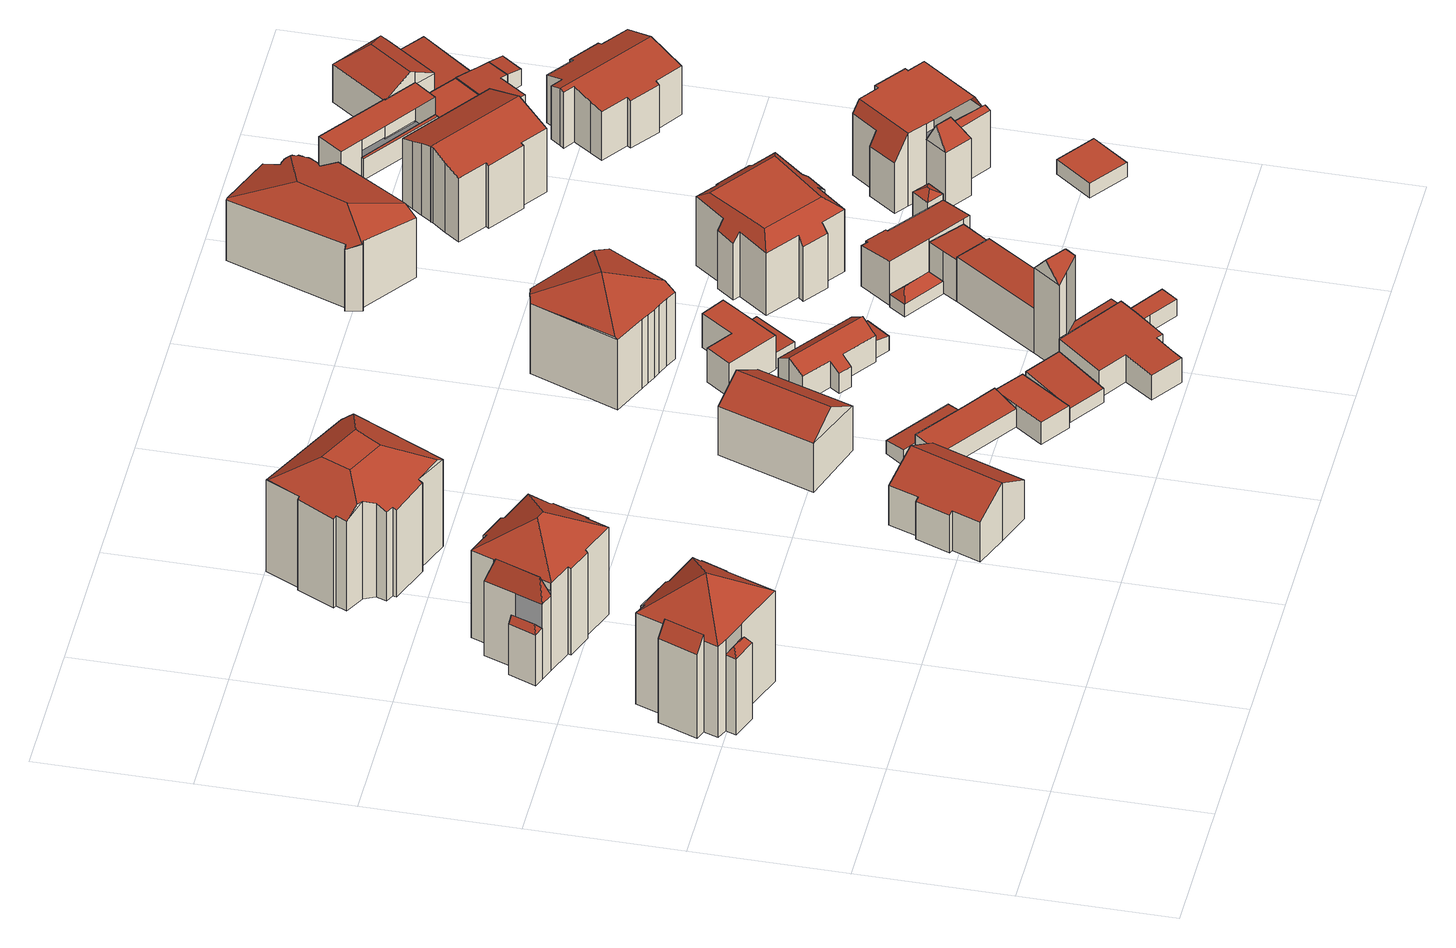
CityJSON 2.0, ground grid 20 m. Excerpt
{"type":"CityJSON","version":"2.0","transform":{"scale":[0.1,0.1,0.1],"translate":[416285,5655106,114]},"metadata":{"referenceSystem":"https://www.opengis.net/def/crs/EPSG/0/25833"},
"CityObjects":{
"building1":{"type":"Building","attributes":{"Gemeindeschluessel":14612000,"Geometrietyp2DReferenz":"3000","function":"31001_9998","roofType":"9999"},"children":["building1-1","building1-2","building1-3"]},
"building1-1":{"type":"BuildingPart","attributes":{"Dachtyp_tdc":"tdcTentRoof","Dachneigung":37.63,"QualitaetDacherkennung":48,"Geometrietyp2DReferenz":"3000","measuredHeight":18.45,"roofType":"3500"},"parents":["building1"],"geometry":[{"type":"MultiSurface","lod":"2","boundaries":[[[0,1,2,3]],[[1,4,5,2]],[[4,6,7,5]],[[6,8,9,7]],[[8,10,11,9]],[[10,12,13,11]],[[12,14,15,13]],[[14,16,17,15]],[[16,18,17]],[[19,20,21]],[[19,22,23,20]],[[22,24,25,23]],[[26,27,28,29]],[[27,30,31,28]],[[30,32,33,31]],[[32,0,3,33]],[[14,12,10,8,6,4,34]],[[22,19,16,14,34]],[[27,26,24,22,34]],[[4,1,0,32,30,27,34]],[[3,2,5,7,9,11,13,15,17,20,23,25,29,28,31,33]]],"semantics":{"surfaces":[{"type":"WallSurface"},{"type":"RoofSurface"},{"type":"GroundSurface"}],"values":[0,0,0,0,0,0,0,0,0,0,0,0,0,0,0,0,1,1,1,1,2]}}]},
"building1-2":{"type":"BuildingPart","attributes":{"Dachtyp_tdc":"tdcFreeFormRoof","Dachneigung":55.56,"QualitaetDacherkennung":13,"Geometrietyp2DReferenz":"3000","measuredHeight":12.81,"roofType":"5000"},"parents":["building1"],"geometry":[{"type":"MultiSurface","lod":"2","boundaries":[[[18,35,36,17]],[[35,37,38,36]],[[37,21,20,38]],[[39,21,37]],[[40,39,37,35]],[[40,35,18]],[[39,40,18,21]],[[17,36,38,20]]],"semantics":{"surfaces":[{"type":"WallSurface"},{"type":"RoofSurface"},{"type":"GroundSurface"}],"values":[0,0,0,1,1,1,1,2]}}]},
"building1-3":{"type":"BuildingPart","attributes":{"Dachtyp_tdc":"tdcPolyFlatRoof","Dachneigung":52.66,"QualitaetDacherkennung":46,"Geometrietyp2DReferenz":"3000","measuredHeight":14.94,"roofType":"2100"},"parents":["building1"],"geometry":[{"type":"MultiSurface","lod":"2","boundaries":[[[41,42,26,29,43]],[[44,25,24]],[[44,45,46,25]],[[45,41,43,46]],[[45,44,42,41]],[[43,29,25,46]]],"semantics":{"surfaces":[{"type":"WallSurface"},{"type":"RoofSurface"},{"type":"GroundSurface"}],"values":[0,0,0,0,1,2]}}]},
"building2":{"type":"Building","attributes":{"Gemeindeschluessel":14612000,"Geometrietyp2DReferenz":"3000","function":"31001_9998","roofType":"9999"},"children":["building2-1","building2-2","building2-3"]},
"building2-1":{"type":"BuildingPart","attributes":{"Dachtyp_tdc":"tdcFreeFormRoof","Dachneigung":51.94,"QualitaetDacherkennung":19,"Geometrietyp2DReferenz":"3000","measuredHeight":8.75,"roofType":"5000"},"parents":["building2"],"geometry":[{"type":"MultiSurface","lod":"2","boundaries":[[[47,48,49,50]],[[48,51,52,49]],[[51,53,54,52]],[[55,53,51]],[[56,55,51,48]],[[56,48,47]],[[55,56,47,53]],[[50,49,52,54]]],"semantics":{"surfaces":[{"type":"WallSurface"},{"type":"RoofSurface"},{"type":"GroundSurface"}],"values":[0,0,0,0,1,1,1,2]}}]},
"building2-2":{"type":"BuildingPart","attributes":{"Dachtyp_tdc":"tdcHipRoof","Dachneigung":32.38,"QualitaetDacherkennung":53,"Geometrietyp2DReferenz":"3000","measuredHeight":17.04,"roofType":"3200"},"parents":["building2"],"geometry":[{"type":"MultiSurface","lod":"2","boundaries":[[[57,58,59,60]],[[58,61,62,59]],[[61,63,64,62]],[[63,65,66,64]],[[65,67,68,66]],[[67,69,70,68]],[[69,71,72,70]],[[71,73,74,72]],[[73,75,76,74]],[[75,77,78,76]],[[77,79,80,78]],[[79,81,82,83,80]],[[84,85,86,87,88]],[[85,89,90,86]],[[89,91,92,90]],[[91,57,60,92]],[[85,84,81,93]],[[71,69,67,65,63,61,94]],[[81,79,77,75,73,71,94,93]],[[61,58,57,91,89,85,93,94]],[[60,59,62,64,66,68,70,72,74,76,78,80,83,87,86,90,92]]],"semantics":{"surfaces":[{"type":"WallSurface"},{"type":"RoofSurface"},{"type":"GroundSurface"}],"values":[0,0,0,0,0,0,0,0,0,0,0,0,0,0,0,0,1,1,1,1,2]}}]},
"building2-3":{"type":"BuildingPart","attributes":{"Dachtyp_tdc":"tdcFreeFormRoof","Dachneigung":72,"QualitaetDacherkennung":22,"Geometrietyp2DReferenz":"3000","measuredHeight":14.63,"roofType":"5000"},"parents":["building2"],"geometry":[{"type":"MultiSurface","lod":"2","boundaries":[[[95,96,97,54,53]],[[96,88,87,97]],[[82,98,47,50,83]],[[99,88,96]],[[100,99,96,95,98]],[[100,98,82]],[[99,100,82,88]],[[50,54,97,87,83]]],"semantics":{"surfaces":[{"type":"WallSurface"},{"type":"RoofSurface"},{"type":"GroundSurface"}],"values":[0,0,0,1,1,1,1,2]}}]},
"building3":{"type":"Building","attributes":{"Dachtyp_tdc":"tdcFreeFormRoof","Gemeindeschluessel":14612000,"Dachneigung":29.59,"QualitaetDacherkennung":38,"Geometrietyp2DReferenz":"3000","measuredHeight":16.99,"function":"31001_9998","roofType":"5000"},"geometry":[{"type":"Solid","lod":"2","boundaries":[[[[101,102,103,104]],[[102,105,106,103]],[[105,107,108,106]],[[107,109,110,108]],[[109,111,112,110]],[[111,113,114,112]],[[113,115,116,114]],[[115,117,118,116]],[[117,119,120,118]],[[119,121,122,120]],[[121,123,124,122]],[[123,125,126,124]],[[125,127,128,126]],[[127,129,130,128]],[[129,131,132,130]],[[131,101,104,132]],[[133,119,117,115,134,135,136]],[[121,133,136,137,138]],[[129,127,125,123,138,137,139,140,102,101,131]],[[139,135,134,113,111,109,107,105,140]],[[137,136,135,139]],[[121,119,133]],[[123,121,138]],[[115,113,134]],[[105,102,140]],[[104,103,106,108,110,112,114,116,118,120,122,124,126,128,130,132]]]],"semantics":{"surfaces":[{"type":"WallSurface"},{"type":"RoofSurface"},{"type":"GroundSurface"}],"values":[[0,0,0,0,0,0,0,0,0,0,0,0,0,0,0,0,1,1,1,1,1,0,0,0,0,2]]}}]},
"building4":{"type":"Building","attributes":{"Dachtyp_tdc":"tdcGableRoof","Gemeindeschluessel":14612000,"Dachneigung":31.09,"QualitaetDacherkennung":73,"Geometrietyp2DReferenz":"3000","measuredHeight":8.94,"function":"31001_9998","roofType":"3100"},"geometry":[{"type":"Solid","lod":"2","boundaries":[[[[141,142,143,144]],[[142,145,146,143]],[[145,147,148,146]],[[147,149,150,148]],[[149,151,152,150]],[[151,153,154,152]],[[153,155,156,154]],[[155,157,158,156]],[[157,159,160,158]],[[159,141,144,160]],[[155,153,151,149,147,145,142,141]],[[141,159,157,155]],[[144,143,146,148,150,152,154,156,158,160]]]],"semantics":{"surfaces":[{"type":"WallSurface"},{"type":"RoofSurface"},{"type":"GroundSurface"}],"values":[[0,0,0,0,0,0,0,0,0,0,1,1,2]]}}]},
"building5":{"type":"Building","attributes":{"Dachtyp_tdc":"tdcGableRoof","Gemeindeschluessel":14612000,"Dachneigung":34.35,"QualitaetDacherkennung":71,"Geometrietyp2DReferenz":"3000","measuredHeight":10.28,"function":"31001_9998","roofType":"3100"},"geometry":[{"type":"Solid","lod":"2","boundaries":[[[[161,162,163,164]],[[162,165,166,163]],[[165,167,168,166]],[[167,161,164,168]],[[165,162,169]],[[161,167,170]],[[162,161,170,169]],[[167,165,169,170]],[[164,163,166,168]]]],"semantics":{"surfaces":[{"type":"WallSurface"},{"type":"RoofSurface"},{"type":"GroundSurface"}],"values":[[0,0,0,0,0,0,1,1,2]]}}]},
"building6":{"type":"Building","attributes":{"Dachtyp_tdc":"tdcPolyFlatRoof","Gemeindeschluessel":14612000,"Dachneigung":13.79,"QualitaetDacherkennung":72,"Geometrietyp2DReferenz":"3000","measuredHeight":3.75,"function":"31001_9998","roofType":"2100"},"geometry":[{"type":"Solid","lod":"2","boundaries":[[[[171,172,173,174]],[[172,175,176,173]],[[175,177,178,176]],[[177,179,180,178]],[[179,171,174,180]],[[179,177,175,172,171]],[[174,173,176,178,180]]]],"semantics":{"surfaces":[{"type":"WallSurface"},{"type":"RoofSurface"},{"type":"GroundSurface"}],"values":[[0,0,0,0,0,1,2]]}}]},
"building7":{"type":"Building","attributes":{"Dachtyp_tdc":"tdcPolyFlatRoof","Gemeindeschluessel":14612000,"Dachneigung":7.98,"QualitaetDacherkennung":72,"Geometrietyp2DReferenz":"3000","measuredHeight":2.42,"function":"31001_9998","roofType":"2100"},"geometry":[{"type":"Solid","lod":"2","boundaries":[[[[181,182,183,173]],[[182,184,185,183]],[[184,186,187,185]],[[186,188,176,187]],[[188,181,173,176]],[[188,186,184,182,181]],[[173,183,185,187,176]]]],"semantics":{"surfaces":[{"type":"WallSurface"},{"type":"RoofSurface"},{"type":"GroundSurface"}],"values":[[0,0,0,0,0,1,2]]}}]},
"building8":{"type":"Building","attributes":{"Dachtyp_tdc":"tdcPolyFlatRoof","Gemeindeschluessel":14612000,"Dachneigung":0,"QualitaetDacherkennung":66,"Geometrietyp2DReferenz":"3000","measuredHeight":3.4,"function":"31001_9998","roofType":"1000"},"geometry":[{"type":"Solid","lod":"2","boundaries":[[[[189,190,180,191]],[[190,192,178,180]],[[192,193,194,178]],[[193,195,196,194]],[[195,189,191,196]],[[195,193,192,190,189]],[[191,180,178,194,196]]]],"semantics":{"surfaces":[{"type":"WallSurface"},{"type":"RoofSurface"},{"type":"GroundSurface"}],"values":[[0,0,0,0,0,1,2]]}}]},
"building9":{"type":"Building","attributes":{"Dachtyp_tdc":"tdcPolyFlatRoof","Gemeindeschluessel":14612000,"Dachneigung":7.21,"QualitaetDacherkennung":44,"Geometrietyp2DReferenz":"3000","measuredHeight":3.08,"function":"31001_9998","roofType":"2100"},"geometry":[{"type":"Solid","lod":"2","boundaries":[[[[197,198,199,200]],[[198,201,202,199]],[[201,203,204,202]],[[203,205,206,204]],[[205,197,200,206]],[[205,203,201,198,197]],[[200,199,202,204,206]]]],"semantics":{"surfaces":[{"type":"WallSurface"},{"type":"RoofSurface"},{"type":"GroundSurface"}],"values":[[0,0,0,0,0,1,2]]}}]},
"building10":{"type":"Building","attributes":{"Dachtyp_tdc":"tdcPolyFlatRoof","Gemeindeschluessel":14612000,"Dachneigung":5.55,"QualitaetDacherkennung":65,"Geometrietyp2DReferenz":"3000","measuredHeight":4.91,"function":"31001_9998","roofType":"2100"},"geometry":[{"type":"Solid","lod":"2","boundaries":[[[[207,208,209,210]],[[208,211,212,209]],[[211,213,214,212]],[[213,215,216,214]],[[215,217,218,216]],[[217,219,220,218]],[[219,221,222,220]],[[221,223,224,222]],[[223,225,226,224]],[[225,207,210,226]],[[225,223,221,219,217,215,213,211,208,207]],[[210,209,212,214,216,218,220,222,224,226]]]],"semantics":{"surfaces":[{"type":"WallSurface"},{"type":"RoofSurface"},{"type":"GroundSurface"}],"values":[[0,0,0,0,0,0,0,0,0,0,1,2]]}}]},
"building11":{"type":"Building","attributes":{"Dachtyp_tdc":"tdcGableRoof","Gemeindeschluessel":14612000,"Dachneigung":33.64,"QualitaetDacherkennung":58,"Geometrietyp2DReferenz":"3000","measuredHeight":5.65,"function":"31001_9998","roofType":"3100"},"geometry":[{"type":"Solid","lod":"2","boundaries":[[[[227,228,229,230]],[[231,232,233,234,235,236,237,238,228]],[[228,227,239,231]],[[229,240,241,242,243,244,245,246,247,248,230]],[[228,238,240,229]],[[238,237,241,240]],[[237,236,242,241]],[[236,235,243,242]],[[235,234,244,243]],[[234,233,245,244]],[[233,232,246,245]],[[232,231,247,246]],[[231,239,248,247]],[[239,227,230,248]]]],"semantics":{"surfaces":[{"type":"WallSurface"},{"type":"RoofSurface"},{"type":"GroundSurface"}],"values":[[0,1,1,2,0,0,0,0,0,0,0,0,0,0]]}}]},
"building12":{"type":"Building","attributes":{"Dachtyp_tdc":"tdcPolyFlatRoof","Gemeindeschluessel":14612000,"Dachneigung":0,"QualitaetDacherkennung":23,"Geometrietyp2DReferenz":"3000","measuredHeight":5.19,"function":"31001_9998","roofType":"1000"},"geometry":[{"type":"Solid","lod":"2","boundaries":[[[[249,250,251,252]],[[250,253,254,251]],[[253,255,256,254]],[[255,257,258,256]],[[257,259,260,258]],[[259,261,262,260]],[[261,249,252,262]],[[261,259,257,255,253,250,249]],[[252,251,254,256,258,260,262]]]],"semantics":{"surfaces":[{"type":"WallSurface"},{"type":"RoofSurface"},{"type":"GroundSurface"}],"values":[[0,0,0,0,0,0,0,1,2]]}}]},
"building13":{"type":"Building","attributes":{"Gemeindeschluessel":14612000,"Geometrietyp2DReferenz":"3000","function":"31001_9998","roofType":"9999"},"children":["building13-1","building13-2"]},
"building13-1":{"type":"BuildingPart","attributes":{"Dachtyp_tdc":"tdcPolyFlatRoof","Dachneigung":4.75,"QualitaetDacherkennung":48,"Geometrietyp2DReferenz":"3000","measuredHeight":3.17,"roofType":"2100"},"parents":["building13"],"geometry":[{"type":"MultiSurface","lod":"2","boundaries":[[[263,264,265,266]],[[264,267,268,265]],[[267,269,270,268]],[[271,263,266,272]],[[271,269,267,264,263]],[[266,265,268,270,272]]],"semantics":{"surfaces":[{"type":"WallSurface"},{"type":"RoofSurface"},{"type":"GroundSurface"}],"values":[0,0,0,0,1,2]}}]},
"building13-2":{"type":"BuildingPart","attributes":{"Dachtyp_tdc":"tdcFreeFormRoof","Dachneigung":51.41,"QualitaetDacherkennung":6,"Geometrietyp2DReferenz":"3000","measuredHeight":15.6,"roofType":"5000"},"parents":["building13"],"geometry":[{"type":"MultiSurface","lod":"2","boundaries":[[[273,274,275,270,269]],[[274,276,277,275]],[[276,278,271,272,277]],[[279,278,276]],[[280,279,276,274]],[[280,274,273]],[[279,280,273,278]],[[270,275,277,272]]],"semantics":{"surfaces":[{"type":"WallSurface"},{"type":"RoofSurface"},{"type":"GroundSurface"}],"values":[0,0,0,1,1,0,1,2]}}]},
"building14":{"type":"Building","attributes":{"Dachtyp_tdc":"tdcFreeFormRoof","Gemeindeschluessel":14612000,"Dachneigung":23.55,"QualitaetDacherkennung":34,"Geometrietyp2DReferenz":"3000","measuredHeight":13.49,"function":"31001_9998","roofType":"5000"},"geometry":[{"type":"Solid","lod":"2","boundaries":[[[[281,282,283,284]],[[282,285,286,283]],[[285,287,288,286]],[[287,289,290,288]],[[289,291,292,290]],[[291,293,294,292]],[[293,295,296,294]],[[295,297,298,296]],[[297,299,300,298]],[[299,301,302,300]],[[301,303,304,302]],[[303,281,284,304]],[[305,306,291,289,307]],[[305,308,295,293,306]],[[309,297,308,305]],[[301,299,309,305,307,287,285,282,281,303]],[[293,291,306]],[[289,287,307]],[[297,295,308]],[[299,297,309]],[[284,283,286,288,290,292,294,296,298,300,302,304]]]],"semantics":{"surfaces":[{"type":"WallSurface"},{"type":"RoofSurface"},{"type":"GroundSurface"}],"values":[[0,0,0,0,0,0,0,0,0,0,0,0,1,1,1,1,0,0,0,0,2]]}}]},
"building15":{"type":"Building","attributes":{"Dachtyp_tdc":"tdcPolyFlatRoof","Gemeindeschluessel":14612000,"Dachneigung":11.69,"QualitaetDacherkennung":30,"Geometrietyp2DReferenz":"3000","measuredHeight":2.72,"function":"31001_9998","roofType":"2100"},"geometry":[{"type":"Solid","lod":"2","boundaries":[[[[310,311,312,313]],[[311,314,315,312]],[[314,316,317,315]],[[316,310,313,317]],[[316,314,311,310]],[[313,312,315,317]]]],"semantics":{"surfaces":[{"type":"WallSurface"},{"type":"RoofSurface"},{"type":"GroundSurface"}],"values":[[0,0,0,0,1,2]]}}]},
"building16":{"type":"Building","attributes":{"Dachtyp_tdc":"tdcPolyFlatRoof","Gemeindeschluessel":14612000,"Dachneigung":4.02,"QualitaetDacherkennung":49,"Geometrietyp2DReferenz":"3000","measuredHeight":2.55,"function":"31001_9998","roofType":"2100"},"geometry":[{"type":"Solid","lod":"2","boundaries":[[[[318,319,320,321]],[[319,322,323,320]],[[322,324,325,323]],[[324,318,321,325]],[[324,322,319,318]],[[321,320,323,325]]]],"semantics":{"surfaces":[{"type":"WallSurface"},{"type":"RoofSurface"},{"type":"GroundSurface"}],"values":[[0,0,0,0,1,2]]}}]},
"building17":{"type":"Building","attributes":{"Dachtyp_tdc":"tdcPolyFlatRoof","Gemeindeschluessel":14612000,"Dachneigung":0,"QualitaetDacherkennung":52,"Geometrietyp2DReferenz":"3000","measuredHeight":2.59,"function":"31001_9998","roofType":"1000"},"geometry":[{"type":"Solid","lod":"2","boundaries":[[[[326,327,328,329]],[[327,330,331,328]],[[330,332,333,331]],[[332,334,335,333]],[[334,336,337,335]],[[336,326,329,337]],[[336,334,332,330,327,326]],[[329,328,331,333,335,337]]]],"semantics":{"surfaces":[{"type":"WallSurface"},{"type":"RoofSurface"},{"type":"GroundSurface"}],"values":[[0,0,0,0,0,0,1,2]]}}]},
"building18":{"type":"Building","attributes":{"Dachtyp_tdc":"tdcPolyFlatRoof","Gemeindeschluessel":14612000,"Dachneigung":3.72,"QualitaetDacherkennung":66,"Geometrietyp2DReferenz":"3000","measuredHeight":6.89,"function":"31001_9998","roofType":"2100"},"geometry":[{"type":"Solid","lod":"2","boundaries":[[[[338,339,340,275]],[[339,341,342,340]],[[341,343,344,342]],[[343,345,277,344]],[[345,338,275,277]],[[345,343,341,339,338]],[[275,340,342,344,277]]]],"semantics":{"surfaces":[{"type":"WallSurface"},{"type":"RoofSurface"},{"type":"GroundSurface"}],"values":[[0,0,0,0,0,1,2]]}}]},
"building19":{"type":"Building","attributes":{"Dachtyp_tdc":"tdcFreeFormRoof","Gemeindeschluessel":14612000,"Dachneigung":47.52,"QualitaetDacherkennung":10,"Geometrietyp2DReferenz":"3000","measuredHeight":3.28,"function":"31001_9998","roofType":"5000"},"geometry":[{"type":"Solid","lod":"2","boundaries":[[[[346,347,348,349]],[[347,350,351,348]],[[350,352,353,351]],[[352,346,349,353]],[[354,355,352,350]],[[354,350,347]],[[355,354,347,346]],[[355,346,352]],[[349,348,351,353]]]],"semantics":{"surfaces":[{"type":"WallSurface"},{"type":"RoofSurface"},{"type":"GroundSurface"}],"values":[[0,0,0,0,1,1,1,1,2]]}}]},
"building20":{"type":"Building","attributes":{"Dachtyp_tdc":"tdcPolyFlatRoof","Gemeindeschluessel":14612000,"Dachneigung":3.27,"QualitaetDacherkennung":61,"Geometrietyp2DReferenz":"3000","measuredHeight":6.33,"function":"31001_9998","roofType":"2100"},"geometry":[{"type":"Solid","lod":"2","boundaries":[[[[356,357,358,340]],[[357,359,360,358]],[[359,361,362,360]],[[361,363,342,362]],[[363,356,340,342]],[[363,361,359,357,356]],[[340,358,360,362,342]]]],"semantics":{"surfaces":[{"type":"WallSurface"},{"type":"RoofSurface"},{"type":"GroundSurface"}],"values":[[0,0,0,0,0,1,2]]}}]},
"building21":{"type":"Building","attributes":{"Dachtyp_tdc":"tdcPolyFlatRoof","Gemeindeschluessel":14612000,"Dachneigung":7.22,"QualitaetDacherkennung":65,"Geometrietyp2DReferenz":"3000","measuredHeight":6.83,"function":"31001_9998","roofType":"2100"},"geometry":[{"type":"Solid","lod":"2","boundaries":[[[[364,365,366,367]],[[365,368,369,366]],[[368,370,371,369]],[[370,372,373,371]],[[372,374,375,373]],[[374,376,377,375]],[[376,378,379,377]],[[378,380,381,379]],[[380,382,383,381]],[[382,384,385,383]],[[384,364,367,385]],[[384,382,380,378,376,374,372,370,368,365,364]],[[367,366,369,371,373,375,377,379,381,383,385]]]],"semantics":{"surfaces":[{"type":"WallSurface"},{"type":"RoofSurface"},{"type":"GroundSurface"}],"values":[[0,0,0,0,0,0,0,0,0,0,0,1,2]]}}]},
"building22":{"type":"Building","attributes":{"Dachtyp_tdc":"tdcCutTentRoof","Gemeindeschluessel":14612000,"Dachneigung":0.153,"QualitaetDacherkennung":61,"Geometrietyp2DReferenz":"3000","measuredHeight":11.63,"function":"31001_9998","roofType":"9999"},"geometry":[{"type":"Solid","lod":"2","boundaries":[[[[386,387,388,389]],[[387,390,391,388]],[[390,392,393,391]],[[392,394,395,393]],[[394,396,397,395]],[[396,398,399,397]],[[398,400,401,399]],[[400,402,403,401]],[[402,404,405,403]],[[404,406,407,405]],[[406,408,409,407]],[[408,410,411,409]],[[410,412,413,411]],[[412,414,415,413]],[[414,416,417,415]],[[416,418,419,417]],[[418,420,421,419]],[[420,422,423,421]],[[422,424,425,423]],[[424,386,389,425]],[[400,398,396,394,392,390,426,427]],[[410,408,406,404,402,400,427,428]],[[420,418,416,414,412,410,428,429]],[[390,387,386,424,422,420,429,426]],[[429,428,427,426]],[[389,388,391,393,395,397,399,401,403,405,407,409,411,413,415,417,419,421,423,425]]]],"semantics":{"surfaces":[{"type":"WallSurface"},{"type":"RoofSurface"},{"type":"GroundSurface"}],"values":[[0,0,0,0,0,0,0,0,0,0,0,0,0,0,0,0,0,0,0,0,1,1,1,1,1,2]]}}]},
"building23":{"type":"Building","attributes":{"Dachtyp_tdc":"tdcFreeFormRoof","Gemeindeschluessel":14612000,"Dachneigung":32.18,"QualitaetDacherkennung":6,"Geometrietyp2DReferenz":"3000","measuredHeight":7.68,"function":"31001_9998","roofType":"5000"},"geometry":[{"type":"Solid","lod":"2","boundaries":[[[[430,431,432,433]],[[431,434,435,432]],[[434,436,437,435]],[[436,430,433,437]],[[438,439,436,434]],[[438,434,431]],[[439,438,431,430]],[[439,430,436]],[[433,432,435,437]]]],"semantics":{"surfaces":[{"type":"WallSurface"},{"type":"RoofSurface"},{"type":"GroundSurface"}],"values":[[0,0,0,0,1,1,1,1,2]]}}]},
"building24":{"type":"Building","attributes":{"Dachtyp_tdc":"tdcFreeFormRoof","Gemeindeschluessel":14612000,"Dachneigung":19.64,"QualitaetDacherkennung":33,"Geometrietyp2DReferenz":"3000","measuredHeight":12.37,"function":"31001_9998","roofType":"5000"},"geometry":[{"type":"Solid","lod":"2","boundaries":[[[[440,441,442,443]],[[441,444,445,442]],[[444,446,447,445]],[[446,448,449,447]],[[448,450,451,449]],[[450,452,453,451]],[[452,454,455,453]],[[454,456,457,455]],[[456,458,459,457]],[[458,460,461,459]],[[460,462,463,461]],[[462,464,465,463]],[[464,466,467,465]],[[466,468,469,467]],[[468,470,471,469]],[[470,472,473,471]],[[472,474,475,473]],[[474,476,477,475]],[[476,478,479,477]],[[478,480,481,479]],[[480,482,483,481]],[[482,484,485,483]],[[484,486,487,485]],[[486,488,489,487]],[[488,490,491,489]],[[490,440,443,491]],[[441,492,493,494,446,444]],[[495,466,464,462,460,458,456,454,496,497]],[[476,474,472,470,468,495,497,493,492,440,490,488,486,484,482,480,478]],[[497,496,452,450,448,494,493]],[[448,446,494]],[[454,452,496]],[[441,440,492]],[[468,466,495]],[[443,442,445,447,449,451,453,455,457,459,461,463,465,467,469,471,473,475,477,479,481,483,485,487,489,491]]]],"semantics":{"surfaces":[{"type":"WallSurface"},{"type":"RoofSurface"},{"type":"GroundSurface"}],"values":[[0,0,0,0,0,0,0,0,0,0,0,0,0,0,0,0,0,0,0,0,0,0,0,0,0,0,1,1,1,1,0,0,0,0,2]]}}]},
"building25":{"type":"Building","attributes":{"Dachtyp_tdc":"tdcPolyFlatRoof","Gemeindeschluessel":14612000,"Dachneigung":0,"QualitaetDacherkennung":53,"Geometrietyp2DReferenz":"3000","measuredHeight":2.19,"function":"31001_9998","roofType":"1000"},"geometry":[{"type":"Solid","lod":"2","boundaries":[[[[498,499,500,501]],[[499,502,503,500]],[[502,504,505,503]],[[504,498,501,505]],[[504,502,499,498]],[[501,500,503,505]]]],"semantics":{"surfaces":[{"type":"WallSurface"},{"type":"RoofSurface"},{"type":"GroundSurface"}],"values":[[0,0,0,0,1,2]]}}]},
"building26":{"type":"Building","attributes":{"Gemeindeschluessel":14612000,"Geometrietyp2DReferenz":"3000","function":"31001_9998","roofType":"9999"},"children":["building26-1","building26-2"]},
"building26-1":{"type":"BuildingPart","attributes":{"Dachtyp_tdc":"tdcCutGableRoof","Dachneigung":0.264,"QualitaetDacherkennung":62,"Geometrietyp2DReferenz":"3000","measuredHeight":11.18,"roofType":"9999"},"parents":["building26"],"geometry":[{"type":"MultiSurface","lod":"2","boundaries":[[[506,507,508,509]],[[507,510,511,508]],[[510,512,513,511]],[[512,514,515,513]],[[516,517,518,519,520]],[[517,521,522,518]],[[521,523,524,522]],[[523,525,526,524]],[[525,527,528,526]],[[527,529,530,528]],[[529,531,532,530]],[[531,533,534,532]],[[533,506,509,534]],[[529,527,525,523,521,517]],[[535,536,514,512,510]],[[517,516,535,510,507,506,533,531,529]],[[509,508,511,513,515,537,519,518,522,524,526,528,530,532,534]]],"semantics":{"surfaces":[{"type":"WallSurface"},{"type":"RoofSurface"},{"type":"GroundSurface"}],"values":[0,0,0,0,0,0,0,0,0,0,0,0,0,1,1,1,2]}}]},
"building26-2":{"type":"BuildingPart","attributes":{"Dachtyp_tdc":"tdcFreeFormRoof","Dachneigung":61.41,"QualitaetDacherkennung":20,"Geometrietyp2DReferenz":"3000","measuredHeight":12,"roofType":"5000"},"parents":["building26"],"geometry":[{"type":"MultiSurface","lod":"2","boundaries":[[[538,539,540,541]],[[539,520,519,540]],[[542,543,544,515,514]],[[543,545,546,544]],[[545,538,541,546]],[[547,548,545,543]],[[547,543,542]],[[549,550,548,547,542,536,551,520]],[[549,520,539]],[[550,549,539,538]],[[548,550,538,545]],[[541,540,519,537,515,544,546]]],"semantics":{"surfaces":[{"type":"WallSurface"},{"type":"RoofSurface"},{"type":"GroundSurface"}],"values":[0,0,0,0,0,1,1,1,0,1,1,2]}}]},
"building27":{"type":"Building","attributes":{"Dachtyp_tdc":"tdcGableRoof","Gemeindeschluessel":14612000,"Dachneigung":20.22,"QualitaetDacherkennung":66,"Geometrietyp2DReferenz":"3000","measuredHeight":11.61,"function":"31001_9998","roofType":"3100"},"geometry":[{"type":"Solid","lod":"2","boundaries":[[[[552,553,554,555]],[[553,556,557,554]],[[556,558,559,557]],[[558,560,561,559]],[[560,562,563,561]],[[562,564,565,563]],[[564,566,567,565]],[[566,568,569,567]],[[568,570,571,569]],[[570,572,573,571]],[[572,574,575,573]],[[574,576,577,575]],[[576,578,579,577]],[[578,580,581,579]],[[580,552,555,581]],[[576,574,572,570,568,566,564]],[[564,562,560,558,556,553,552,580,578,576]],[[555,554,557,559,561,563,565,567,569,571,573,575,577,579,581]]]],"semantics":{"surfaces":[{"type":"WallSurface"},{"type":"RoofSurface"},{"type":"GroundSurface"}],"values":[[0,0,0,0,0,0,0,0,0,0,0,0,0,0,0,1,1,2]]}}]},
"building28":{"type":"Building","attributes":{"Gemeindeschluessel":14612000,"Geometrietyp2DReferenz":"3000","function":"31001_9998","roofType":"9999"},"children":["building28-1","building28-2"]},
"building28-1":{"type":"BuildingPart","attributes":{"Dachtyp_tdc":"tdcPolyFlatRoof","Dachneigung":0,"QualitaetDacherkennung":0,"Geometrietyp2DReferenz":"3000","measuredHeight":3.18,"roofType":"9999"},"parents":["building28"],"geometry":[{"type":"MultiSurface","lod":"2","boundaries":[[[582,583,584,585]],[[585,584,586,587]],[[584,583,588,586]],[[582,585,587,589]],[[587,586,588,589]],[[589,588,583,582]]],"semantics":{"surfaces":[{"type":"RoofSurface"},{"type":"WallSurface"},{"type":"GroundSurface"},{"type":"ClosureSurface","isClosure":"1","QuelleClosure":"LoD1Solid"}],"values":[0,1,1,1,2,3]}}]},
"building28-2":{"type":"BuildingPart","attributes":{"Dachtyp_tdc":"tdcPolyFlatRoof","Dachneigung":0,"QualitaetDacherkennung":59,"Geometrietyp2DReferenz":"3000","measuredHeight":5.87,"roofType":"1000"},"parents":["building28"],"geometry":[{"type":"MultiSurface","lod":"2","boundaries":[[[590,591,592,593]],[[591,594,595,592]],[[594,596,597,595]],[[596,598,582,589,597]],[[599,600,601,588,583]],[[600,590,593,601]],[[600,599,598,596,594,591,590]],[[593,592,595,597,589,588,601]]],"semantics":{"surfaces":[{"type":"WallSurface"},{"type":"RoofSurface"},{"type":"GroundSurface"}],"values":[0,0,0,0,0,0,1,2]}}]},
"building29":{"type":"Building","attributes":{"Dachtyp_tdc":"tdcGableRoof","Gemeindeschluessel":14612000,"Dachneigung":13.97,"QualitaetDacherkennung":26,"Geometrietyp2DReferenz":"3000","measuredHeight":8.8,"function":"31001_9998","roofType":"3100"},"geometry":[{"type":"Solid","lod":"2","boundaries":[[[[602,603,604,605]],[[603,606,607,604]],[[606,608,609,607]],[[608,610,611,609]],[[610,612,613,611]],[[612,614,615,613]],[[614,616,617,615]],[[616,618,619,617]],[[618,620,621,619]],[[620,622,623,621]],[[622,624,625,623]],[[624,626,627,625]],[[626,628,629,627]],[[628,630,631,629]],[[630,632,633,631]],[[632,634,635,633]],[[634,636,637,635]],[[636,638,639,637]],[[638,602,605,639]],[[634,632,630,628,626,624,622,620,618,616]],[[616,614,612,610,608,606,603,602,638,636,634]],[[605,604,607,609,611,613,615,617,619,621,623,625,627,629,631,633,635,637,639]]]],"semantics":{"surfaces":[{"type":"WallSurface"},{"type":"RoofSurface"},{"type":"GroundSurface"}],"values":[[0,0,0,0,0,0,0,0,0,0,0,0,0,0,0,0,0,0,0,1,1,2]]}}]},
"building30":{"type":"Building","attributes":{"Dachtyp_tdc":"tdcPolyFlatRoof","Gemeindeschluessel":14612000,"Dachneigung":0,"QualitaetDacherkennung":77,"Geometrietyp2DReferenz":"3000","measuredHeight":3.12,"function":"31001_9998","roofType":"1000"},"geometry":[{"type":"Solid","lod":"2","boundaries":[[[[640,641,587,642]],[[641,643,597,587]],[[643,644,645,597]],[[644,646,647,645]],[[646,648,649,647]],[[648,640,642,649]],[[648,646,644,643,641,640]],[[642,587,597,645,647,649]]]],"semantics":{"surfaces":[{"type":"WallSurface"},{"type":"RoofSurface"},{"type":"GroundSurface"}],"values":[[0,0,0,0,0,0,1,2]]}}]},
"building31":{"type":"Building","attributes":{"Dachtyp_tdc":"tdcPolyFlatRoof","Gemeindeschluessel":14612000,"Dachneigung":5.23,"QualitaetDacherkennung":83,"Geometrietyp2DReferenz":"3000","measuredHeight":3.26,"function":"31001_9998","roofType":"2100"},"geometry":[{"type":"Solid","lod":"2","boundaries":[[[[650,651,652,653]],[[651,654,655,652]],[[654,656,657,655]],[[656,658,659,657]],[[658,660,661,659]],[[660,662,663,661]],[[662,664,665,663]],[[664,666,667,665]],[[666,650,653,667]],[[666,664,662,660,658,656,654,651,650]],[[653,652,655,657,659,661,663,665,667]]]],"semantics":{"surfaces":[{"type":"WallSurface"},{"type":"RoofSurface"},{"type":"GroundSurface"}],"values":[[0,0,0,0,0,0,0,0,0,1,2]]}}]},
"building32":{"type":"Building","attributes":{"Dachtyp_tdc":"tdcFreeFormRoof","Gemeindeschluessel":14612000,"Dachneigung":31.06,"QualitaetDacherkennung":82,"Geometrietyp2DReferenz":"3000","measuredHeight":8.2,"function":"31001_9998","roofType":"5000"},"geometry":[{"type":"Solid","lod":"2","boundaries":[[[[668,669,670,671]],[[669,672,673,670]],[[672,674,675,673]],[[674,676,677,675]],[[676,678,679,677]],[[678,680,681,679]],[[680,668,671,681]],[[682,676,683]],[[684,683,676,674,672]],[[685,682,683,684,686,687]],[[680,685,687,668]],[[668,687,686,669]],[[669,686,684,672]],[[678,682,685,680]],[[676,682,678]],[[671,670,673,675,677,679,681]]]],"semantics":{"surfaces":[{"type":"WallSurface"},{"type":"RoofSurface"},{"type":"GroundSurface"}],"values":[[0,0,0,0,0,0,0,1,1,1,0,0,0,0,0,2]]}}]},
"building33":{"type":"Building","attributes":{"Dachtyp_tdc":"tdcPolyFlatRoof","Gemeindeschluessel":14612000,"Dachneigung":8.17,"QualitaetDacherkennung":75,"Geometrietyp2DReferenz":"3000","measuredHeight":2.74,"function":"31001_9998","roofType":"2100"},"geometry":[{"type":"Solid","lod":"2","boundaries":[[[[664,688,689,665]],[[688,690,691,689]],[[690,666,667,691]],[[666,664,665,667]],[[666,690,688,664]],[[665,689,691,667]]]],"semantics":{"surfaces":[{"type":"WallSurface"},{"type":"RoofSurface"},{"type":"GroundSurface"}],"values":[[0,0,0,0,1,2]]}}]},
"building34":{"type":"Building","attributes":{"Dachtyp_tdc":"tdcPolyFlatRoof","Gemeindeschluessel":14612000,"Dachneigung":3.05,"QualitaetDacherkennung":72,"Geometrietyp2DReferenz":"3000","measuredHeight":3.27,"function":"31001_9998","roofType":"2100"},"geometry":[{"type":"Solid","lod":"2","boundaries":[[[[692,644,671,693]],[[644,694,681,671]],[[694,695,696,681]],[[695,697,698,696]],[[697,692,693,698]],[[697,695,694,644,692]],[[693,671,681,696,698]]]],"semantics":{"surfaces":[{"type":"WallSurface"},{"type":"RoofSurface"},{"type":"GroundSurface"}],"values":[[0,0,0,0,0,1,2]]}}]}
},
"vertices":[
[123,495,140],[121,490,144],[121,490,5],[123,495,5],[170,472,144],[170,472,5],[166,462,144],[166,462,5],[169,461,142],[169,461,5],[156,428,142],[156,428,5],[154,429,144],[154,429,5],[129,363,144],[129,363,5],[61,389,144],[61,389,5],[61,389,122],[26,401,145],[26,401,5],[26,401,122],[12,407,145],[12,407,5],[19,426,145],[19,426,5],[39,478,145],[53,516,145],[53,516,5],[39,478,5],[70,509,145],[70,509,5],[72,514,141],[72,514,5],[92,439,189],
[55,375,122],[55,375,5],[21,387,122],[21,387,5],[31,392,133],[51,384,133],
[25,483,134],[39,478,154],[25,483,5],[19,426,154],[5,431,134],[5,431,5],
[76,635,82],[62,640,82],[62,640,4],[76,635,4],[76,676,82],[76,676,4],[90,671,82],[90,671,4],[83,674,91],[72,644,91],
[205,713,135],[203,708,138],[203,708,4],[205,713,4],[252,690,138],[252,690,4],[240,660,138],[240,660,4],[245,658,135],[245,658,4],[227,611,135],[227,611,4],[223,613,138],[223,613,4],[211,583,138],[211,583,4],[164,601,138],[164,601,4],[162,598,136],[162,598,4],[128,611,136],[128,611,4],[129,615,138],[129,615,4],[94,628,138],[94,628,119],[94,628,4],[124,705,138],[135,734,138],[135,734,4],[124,705,4],[124,705,119],[167,722,138],[167,722,4],[169,727,135],[169,727,4],[168,661,174],[180,656,174],
[90,671,119],[105,712,119],[105,712,4],[76,635,119],[111,699,150],[89,641,150],
[183,860,150],[176,875,156],[176,875,6],[183,860,6],[150,889,144],[150,889,6],[156,903,145],[156,903,6],[152,905,142],[152,905,6],[176,954,145],[176,954,6],[180,953,147],[180,953,6],[202,998,147],[202,998,6],[330,934,148],[330,934,6],[337,921,153],[337,921,6],[292,802,140],[292,802,6],[243,821,145],[243,821,6],[241,816,142],[241,816,6],[188,836,139],[188,836,6],[189,841,142],[189,841,6],[178,846,142],[178,846,6],[336,920,154],[200,995,149],[223,935,176],[282,906,176],[261,871,175],[281,806,147],[208,897,175],[168,880,157],
[446,155,91],[402,172,63],[402,172,2],[446,155,2],[416,209,63],[416,209,2],[411,211,60],[411,211,2],[428,256,60],[428,256,2],[433,254,63],[433,254,2],[447,293,63],[447,293,2],[492,276,91],[492,276,2],[537,259,62],[537,259,2],[492,138,62],[492,138,2],
[488,393,77],[532,519,77],[532,519,2],[488,393,2],[617,489,71],[617,489,2],[574,364,71],[574,364,2],[571,505,104],[527,380,104],
[557,254,30],[575,288,39],[575,288,2],[557,254,2],[641,241,39],[641,241,2],[680,214,39],[680,214,2],[658,183,30],[658,183,2],
[575,288,26],[559,299,26],[559,299,2],[577,324,22],[577,324,2],[659,266,22],[659,266,2],[641,241,26],
[632,147,36],[658,183,36],[632,147,2],[680,214,36],[716,188,36],[716,188,2],[669,121,36],[669,121,2],
[680,122,23],[725,186,33],[725,186,2],[680,122,2],[770,155,33],[770,155,2],[730,98,24],[730,98,2],[725,91,23],[725,91,2],
[805,44,45],[789,22,42],[789,22,3],[805,44,3],[779,8,41],[779,8,3],[740,36,41],[740,36,3],[766,73,45],[766,73,3],[730,98,45],[730,98,3],[770,155,52],[770,155,3],[855,98,52],[855,98,3],[841,77,50],[841,77,3],[813,38,45],[813,38,3],
[767,407,45],[755,391,58],[755,391,2],[767,407,2],[661,460,58],[648,441,43],[684,415,43],[675,402,33],[690,391,33],[699,403,43],[742,372,43],[744,376,46],[673,476,45],[744,376,2],[742,372,2],[699,403,2],[690,391,2],[675,402,2],[684,415,2],[648,441,2],[661,460,2],[673,476,2],
[701,485,56],[638,528,56],[638,528,4],[701,485,4],[661,560,56],[661,560,4],[694,537,56],[694,537,4],[723,579,56],[723,579,4],[753,560,56],[753,560,4],[738,538,56],[738,538,4],
[878,115,34],[862,93,36],[862,93,4],[878,115,4],[855,98,36],[855,98,4],[770,155,36],[770,155,4],[829,148,34],[829,148,4],
[770,155,135],[795,191,135],[795,191,4],[838,161,135],[838,161,4],[829,148,135],[824,159,147],[783,174,160],
[655,623,108],[644,628,109],[644,628,4],[655,623,4],[633,633,110],[633,633,4],[587,653,112],[587,653,4],[632,769,112],[632,769,4],[638,770,114],[638,770,4],[655,774,113],[655,774,4],[660,775,111],[660,775,4],[760,700,105],[760,700,4],[695,606,106],[695,606,4],[680,613,107],[680,613,4],[665,619,108],[665,619,4],[675,692,139],[644,772,116],[589,657,114],[740,715,116],[705,621,114],
[767,407,30],[788,392,25],[788,392,3],[767,407,3],[765,361,25],[765,361,3],[744,376,30],[744,376,3],
[738,538,29],[761,521,31],[761,521,5],[738,538,5],[724,467,31],[724,467,5],[701,485,29],[701,485,5],
[860,64,32],[841,77,32],[841,77,6],[860,64,6],[855,98,32],[855,98,6],[862,93,32],[862,93,6],[911,60,32],[911,60,6],[896,39,32],[896,39,6],
[795,191,73],[870,301,73],[870,301,4],[915,271,70],[915,271,4],[840,160,70],[840,160,4],[838,161,70],
[882,320,22],[830,356,22],[830,356,3],[882,320,3],[845,377,22],[845,377,3],[896,340,22],[896,340,3],[846,360,36],[879,337,36],
[870,301,68],[882,320,68],[882,320,4],[896,340,68],[896,340,4],[941,308,65],[941,308,4],[915,271,65],
[874,418,67],[882,412,67],[882,412,5],[874,418,5],[885,415,66],[885,415,5],[910,396,66],[910,396,5],[908,393,67],[908,393,5],[958,355,67],[958,355,5],[978,341,67],[978,341,5],[949,302,73],[949,302,5],[941,308,73],[941,308,5],[896,340,73],[896,340,5],[845,377,73],[845,377,5],
[932,475,96],[924,482,105],[924,482,6],[932,475,6],[895,443,101],[895,443,6],[866,464,101],[866,464,6],[860,456,90],[860,456,6],[830,479,90],[830,479,6],[836,486,101],[836,486,6],[795,517,101],[795,517,6],[823,555,105],[823,555,6],[815,561,92],[815,561,6],[832,584,95],[832,584,6],[840,579,108],[840,579,6],[869,618,112],[869,618,6],[897,597,112],[897,597,6],[900,600,109],[900,600,6],[943,569,109],[943,569,6],[940,565,112],[940,565,6],[969,543,112],[969,543,6],[941,505,108],[941,505,6],[950,499,98],[950,499,6],[888,469,122],[816,523,122],[867,601,122],[951,539,122],
[958,355,76],[974,377,76],[974,377,7],[958,355,7],[994,362,76],[994,362,7],[978,341,76],[978,341,7],[977,360,84],[974,356,84],
[862,1052,96],[779,939,96],[779,939,4],[862,1052,4],[711,989,107],[711,989,4],[705,988,106],[705,988,4],[700,1009,98],[700,1009,4],[706,1009,102],[706,1009,4],[763,1167,97],[763,1167,4],[839,1139,96],[839,1139,4],[830,1115,107],[830,1115,4],[834,1115,107],[834,1115,4],[838,1114,106],[838,1114,4],[842,1113,106],[842,1113,4],[845,1111,106],[845,1111,4],[848,1108,107],[848,1108,4],[850,1105,107],[850,1105,4],[852,1101,105],[852,1101,4],[854,1098,105],[854,1098,4],[854,1094,104],[854,1094,4],[854,1090,103],[854,1090,4],[854,1086,103],[854,1086,4],[852,1082,103],[852,1082,4],[850,1079,103],[850,1079,4],[848,1076,104],[848,1076,4],[845,1073,104],[845,1073,4],[841,1071,105],[841,1071,4],[838,1069,106],[838,1069,4],[791,955,106],[751,1017,128],[705,989,107],[849,1107,107],[765,1166,99],[778,1084,128],
[1136,151,30],[1088,186,30],[1088,186,8],[1136,151,8],[1124,234,30],[1124,234,8],[1172,199,30],[1172,199,8],
[1147,423,119],[1144,419,119],[1144,419,7],[1147,423,7],[1165,404,119],[1165,404,7],[1177,395,92],[1177,395,7],[1125,321,91],[1125,321,7],[1051,377,119],[1029,394,119],[1029,394,7],[1051,377,7],[1051,377,95],[1012,407,84],[1012,407,7],[1038,443,83],[1038,443,7],[1047,437,102],[1047,437,7],[1072,471,102],[1072,471,7],[1080,465,119],[1080,465,7],[1105,447,119],[1105,447,7],[1108,452,119],[1108,452,7],[1112,331,119],[1123,323,95],[1112,331,7],
[1064,325,95],[1031,349,95],[1031,349,7],[1064,325,7],[1125,321,95],[1120,314,95],[1120,314,7],[1077,344,95],[1077,344,7],[1119,320,103],[1076,352,105],[1041,363,127],[1060,349,127],[1112,331,95],
[932,841,101],[887,874,100],[887,874,4],[932,841,4],[890,878,102],[890,878,4],[855,904,102],[855,904,4],[869,923,111],[869,923,4],[883,941,120],[883,941,4],[884,944,121],[884,944,4],[885,944,120],[885,944,4],[894,957,115],[894,957,4],[904,970,108],[904,970,4],[915,985,101],[915,985,4],[1028,903,101],[1028,903,4],[998,861,121],[998,861,4],[968,821,102],[968,821,4],[935,845,102],[935,845,4],
[1045,973,35],[948,1042,35],[946,1039,35],[1042,969,35],[946,1039,3],[1042,969,3],[948,1042,3],[1045,973,3],
[944,1093,62],[1029,1031,62],[1029,1031,3],[944,1093,3],[1028,1030,62],[1028,1030,3],[1067,1002,62],[1067,1002,3],[1045,973,62],[948,1042,62],[921,1061,62],[921,1061,3],
[1104,713,78],[1068,740,78],[1068,740,5],[1104,713,5],[1071,745,80],[1071,745,5],[1038,769,80],[1038,769,5],[1049,785,84],[1049,785,5],[1065,808,91],[1065,808,5],[1051,818,91],[1051,818,5],[1055,823,93],[1055,823,5],[1065,836,87],[1065,836,5],[1079,826,87],[1079,826,5],[1094,848,78],[1094,848,5],[1128,823,78],[1128,823,5],[1131,828,76],[1131,828,5],[1168,801,76],[1168,801,5],[1165,796,78],[1165,796,5],[1198,772,78],[1198,772,5],[1173,738,93],[1173,738,5],[1142,694,80],[1142,694,5],[1108,718,80],[1108,718,5],
[1032,954,34],[1042,969,34],[1032,954,3],[1067,1002,34],[1091,984,34],[1091,984,3],[1118,964,34],[1118,964,3],[1083,917,34],[1083,917,3],
[1133,912,31],[1108,877,31],[1108,877,2],[1133,912,2],[1073,902,35],[1073,902,2],[1083,917,35],[1083,917,2],[1118,964,35],[1118,964,2],[1138,950,32],[1138,950,2],[1147,943,31],[1147,943,2],[1161,933,30],[1161,933,2],[1142,906,30],[1142,906,2],
[1091,984,59],[1067,1002,59],[1067,1002,1],[1091,984,1],[1028,1030,59],[1028,1030,1],[1029,1031,59],[1029,1031,1],[1083,1106,59],[1083,1106,1],[1146,1061,59],[1146,1061,1],[1140,1052,59],[1140,1052,1],[1146,1061,60],[1100,1063,83],[1060,1007,83],[1140,1052,60],[1067,1002,78],[1091,984,60],
[1179,920,27],[1179,920,2],[1159,893,27],[1159,893,2],
[1118,964,32],[1118,964,1],[1140,1052,34],[1190,1018,31],[1190,1018,1],[1138,950,31],[1138,950,1]
]}
